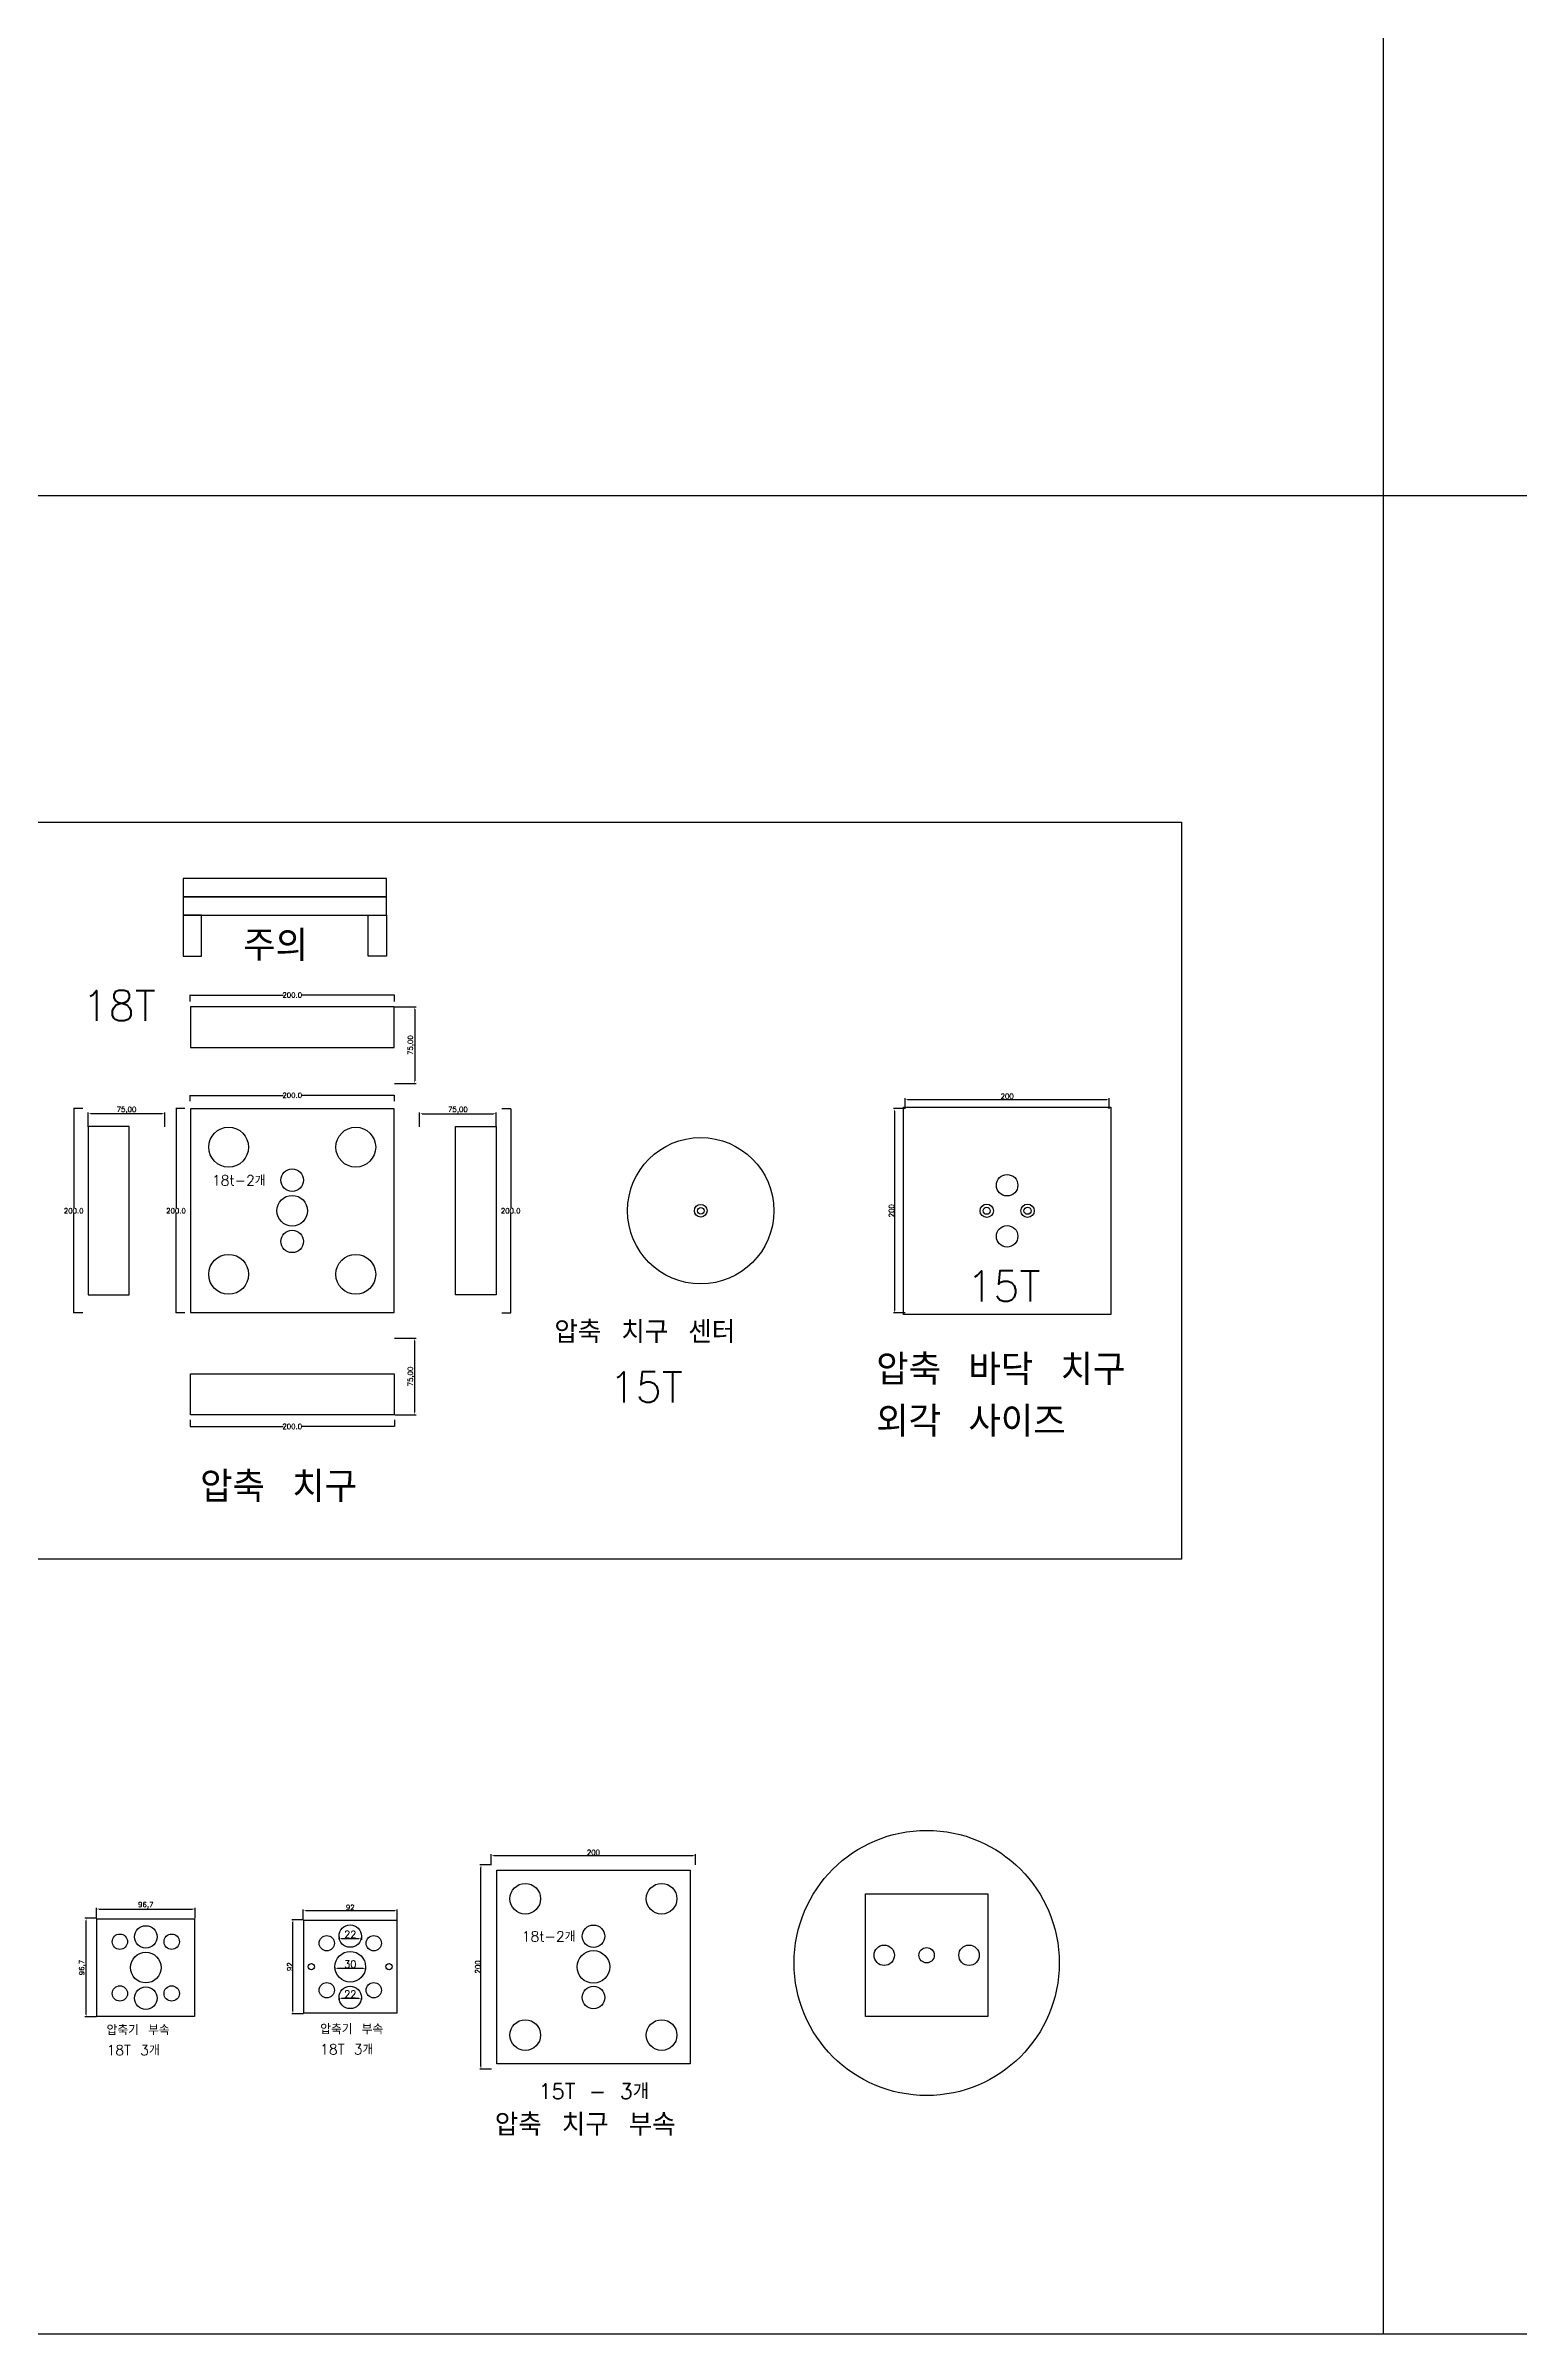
# Model space of a CAD drawing. Header units: millimetres. Extents: x 37110 to 56310, y -3510 to 5490.
# Drawn here: x 51801 to 53243, y -3510 to -1269 of the extents above; entities that cross this region are included whole.
import ezdxf

# ---------------------------------------------------------------- set-up
doc = ezdxf.new("R2010")
doc.units = ezdxf.units.MM
for name, color, linetype in [('TEXT', 3, 'Continuous'), ('볼트 구멍', 7, 'Continuous'), ('치구', 7, 'Continuous'), ('치수', 7, 'Continuous')]:
    doc.layers.add(name, color=color, linetype=linetype)
doc.styles.get("Standard").update_dxf_attribs({"font": 'txt.shx', "bigfont": 'whgtxt.shx'})
doc.dimstyles.new('ISO-25', dxfattribs={"dimtxt": 2.5, "dimasz": 2.5, "dimexe": 1.25, "dimexo": 0.625, "dimtad": 1, "dimtxsty": 'Standard', "dimcen": 2.5, "dimadec": 0, "dimazin": 0, "dimtfac": 1, "dimtmove": 0, "dimatfit": 3, "dimfxl": 0, "dimarcsym": 0})
doc.dimstyles.get("Standard").update_dxf_attribs({"dimtxt": 7, "dimasz": 0.18, "dimexe": 0.18, "dimexo": 0.0625, "dimgap": 0.09, "dimtad": 0, "dimtih": 1, "dimtoh": 1, "dimdec": 1, "dimzin": 0, "dimdsep": 46, "dimtxsty": 'Standard', "dimcen": 0.09, "dimadec": 0, "dimazin": 0, "dimtfac": 1, "dimtdec": 1, "dimtofl": 0, "dimtmove": 0, "dimatfit": 3, "dimfxl": 0, "dimtolj": 1, "dimtzin": 0, "dimarcsym": 0})

# ---------------------------------------------------------------- blocks, each defined once
blk = doc.blocks.new('*D1765')
at = {"layer": 'Defpoints', "color": 0}
for p in [(52226.7, -3050.4), (52237.5, -3050.4), (52237.5, -3250.4)]:
    blk.add_point(p, dxfattribs=at)
at = {"layer": '치수', "color": 0, "lineweight": -2}
for p, q in [((52236.9, -3050.4), (52225.5, -3050.4)), ((52226.7, -3247.9), (52226.7, -3052.9)), ((52236.9, -3250.4), (52225.5, -3250.4))]:
    blk.add_line(p, q, dxfattribs=at)
at = {"layer": '치수', "color": 0}
for points in [[(52226.3, -3052.9), (52227.1, -3052.9), (52226.7, -3050.4)], [(52226.3, -3247.9), (52227.1, -3247.9), (52226.7, -3250.4)]]:
    blk.add_solid(points, dxfattribs=at)
at = {"layer": '치수', "color": 0, "insert": (52223.6, -3150.4), "char_height": 5, "attachment_point": 5, "rotation": 90}
blk.add_mtext('200', dxfattribs=at)
blk = doc.blocks.new('*D1766')
at = {"layer": 'Defpoints', "color": 0}
for p in [(51840.1, -3102.6), (51850.9, -3102.6), (51850.9, -3199.3)]:
    blk.add_point(p, dxfattribs=at)
at = {"layer": '치수', "color": 0, "lineweight": -2}
for p, q in [((51850.2, -3102.6), (51838.8, -3102.6)), ((51840.1, -3196.8), (51840.1, -3105.1)), ((51850.2, -3199.3), (51838.8, -3199.3))]:
    blk.add_line(p, q, dxfattribs=at)
at = {"layer": '치수', "color": 0}
for points in [[(51839.7, -3105.1), (51840.5, -3105.1), (51840.1, -3102.6)], [(51839.7, -3196.8), (51840.5, -3196.8), (51840.1, -3199.3)]]:
    blk.add_solid(points, dxfattribs=at)
at = {"layer": '치수', "color": 0, "insert": (51836.5, -3151), "char_height": 5, "attachment_point": 5, "rotation": 90}
blk.add_mtext('96,7', dxfattribs=at)
blk = doc.blocks.new('*D1767')
at = {"layer": 'Defpoints', "color": 0}
for p in [(52042.6, -3104.2), (52053.4, -3104.2), (52053.4, -3196.2)]:
    blk.add_point(p, dxfattribs=at)
at = {"layer": '치수', "color": 0, "lineweight": -2}
for p, q in [((52052.8, -3104.2), (52041.4, -3104.2)), ((52042.6, -3193.7), (52042.6, -3106.7)), ((52052.8, -3196.2), (52041.4, -3196.2))]:
    blk.add_line(p, q, dxfattribs=at)
at = {"layer": '치수', "color": 0}
for points in [[(52042.2, -3106.7), (52043, -3106.7), (52042.6, -3104.2)], [(52042.2, -3193.7), (52043, -3193.7), (52042.6, -3196.2)]]:
    blk.add_solid(points, dxfattribs=at)
at = {"layer": '치수', "color": 0, "insert": (52039.5, -3150.2), "char_height": 5, "attachment_point": 5, "rotation": 90}
blk.add_mtext('92', dxfattribs=at)
blk = doc.blocks.new('*D1771')
at = {"layer": 'Defpoints', "color": 0}
for p in [(52841.9, -2301), (52641.9, -2310.7), (52841.9, -2310.7)]:
    blk.add_point(p, dxfattribs=at)
at = {"layer": '치수', "color": 0, "lineweight": -2}
for p, q in [((52641.9, -2310.1), (52641.9, -2299.8)), ((52644.4, -2301), (52839.4, -2301)), ((52841.9, -2310.1), (52841.9, -2299.8))]:
    blk.add_line(p, q, dxfattribs=at)
at = {"layer": '치수', "color": 0}
for points in [[(52644.4, -2300.6), (52644.4, -2301.4), (52641.9, -2301)], [(52839.4, -2300.6), (52839.4, -2301.4), (52841.9, -2301)]]:
    blk.add_solid(points, dxfattribs=at)
at = {"layer": '치수', "color": 0, "insert": (52741.9, -2297.9), "char_height": 5, "attachment_point": 5}
blk.add_mtext('200', dxfattribs=at)
blk = doc.blocks.new('*D1772')
at = {"layer": 'Defpoints', "color": 0}
for p in [(52631.8, -2310), (52642.6, -2310), (52642.6, -2510)]:
    blk.add_point(p, dxfattribs=at)
at = {"layer": '치수', "color": 0, "lineweight": -2}
for p, q in [((52642, -2310), (52630.5, -2310)), ((52631.8, -2507.5), (52631.8, -2312.5)), ((52642, -2510), (52630.5, -2510))]:
    blk.add_line(p, q, dxfattribs=at)
at = {"layer": '치수', "color": 0}
for points in [[(52631.4, -2312.5), (52632.2, -2312.5), (52631.8, -2310)], [(52631.4, -2507.5), (52632.2, -2507.5), (52631.8, -2510)]]:
    blk.add_solid(points, dxfattribs=at)
at = {"layer": '치수', "color": 0, "insert": (52628.7, -2410), "char_height": 5, "attachment_point": 5, "rotation": 90}
blk.add_mtext('200', dxfattribs=at)
blk = doc.blocks.new('*D1789')
at = {"layer": 'Defpoints', "color": 0}
for p in [(52052.7, -3104.9), (52144.7, -3095.2), (52144.7, -3104.9)]:
    blk.add_point(p, dxfattribs=at)
at = {"layer": '치수', "color": 0, "lineweight": -2}
for p, q in [((52052.7, -3104.3), (52052.7, -3094)), ((52055.2, -3095.2), (52142.2, -3095.2)), ((52144.7, -3104.3), (52144.7, -3094))]:
    blk.add_line(p, q, dxfattribs=at)
at = {"layer": '치수', "color": 0}
for points in [[(52055.2, -3094.8), (52055.2, -3095.6), (52052.7, -3095.2)], [(52142.2, -3094.8), (52142.2, -3095.6), (52144.7, -3095.2)]]:
    blk.add_solid(points, dxfattribs=at)
at = {"layer": '치수', "color": 0, "insert": (52098.7, -3092.1), "char_height": 5, "attachment_point": 5}
blk.add_mtext('92', dxfattribs=at)
blk = doc.blocks.new('*D1790')
at = {"layer": 'Defpoints', "color": 0}
for p in [(51850.2, -3103.3), (51946.9, -3093.7), (51946.9, -3103.3)]:
    blk.add_point(p, dxfattribs=at)
at = {"layer": '치수', "color": 0, "lineweight": -2}
for p, q in [((51850.2, -3102.7), (51850.2, -3092.4)), ((51852.7, -3093.7), (51944.4, -3093.7)), ((51946.9, -3102.7), (51946.9, -3092.4))]:
    blk.add_line(p, q, dxfattribs=at)
at = {"layer": '치수', "color": 0}
for points in [[(51852.7, -3093.3), (51852.7, -3094.1), (51850.2, -3093.7)], [(51944.4, -3093.3), (51944.4, -3094.1), (51946.9, -3093.7)]]:
    blk.add_solid(points, dxfattribs=at)
at = {"layer": '치수', "color": 0, "insert": (51898.5, -3090.1), "char_height": 5, "attachment_point": 5}
blk.add_mtext('96,7', dxfattribs=at)
blk = doc.blocks.new('*D1791')
at = {"layer": 'Defpoints', "color": 0}
for p in [(52436.8, -3041.4), (52236.8, -3051.1), (52436.8, -3051.1)]:
    blk.add_point(p, dxfattribs=at)
at = {"layer": '치수', "color": 0, "lineweight": -2}
for p, q in [((52236.8, -3050.4), (52236.8, -3040.1)), ((52239.3, -3041.4), (52434.3, -3041.4)), ((52436.8, -3050.4), (52436.8, -3040.1))]:
    blk.add_line(p, q, dxfattribs=at)
at = {"layer": '치수', "color": 0}
for points in [[(52239.3, -3041), (52239.3, -3041.8), (52236.8, -3041.4)], [(52434.3, -3041), (52434.3, -3041.8), (52436.8, -3041.4)]]:
    blk.add_solid(points, dxfattribs=at)
at = {"layer": '치수', "color": 0, "insert": (52336.8, -3038.3), "char_height": 5, "attachment_point": 5}
blk.add_mtext('200', dxfattribs=at)
blk = doc.blocks.new('*D2183')
at = {"color": 0, "lineweight": -2}
for p, q in [((52083.7, -3150.8), (52083.7, -3153)), ((52111.2, -3151.8), (52086.2, -3151.8)), ((52113.7, -3150.8), (52113.7, -3153))]:
    blk.add_line(p, q, dxfattribs=at)
at = {"color": 0}
for points in [[(52086.2, -3151.4), (52086.2, -3152.2), (52083.7, -3151.8)], [(52111.2, -3151.4), (52111.2, -3152.2), (52113.7, -3151.8)]]:
    blk.add_solid(points, dxfattribs=at)
at = {"layer": 'Defpoints', "color": 0}
for p in [(52083.7, -3150.2), (52083.7, -3151.8), (52113.7, -3150.2)]:
    blk.add_point(p, dxfattribs=at)
at = {"color": 0, "insert": (52098.7, -3147.7), "char_height": 7, "attachment_point": 5}
blk.add_mtext('30', dxfattribs=at)
blk = doc.blocks.new('*D2184')
at = {"color": 0, "lineweight": -2}
for p, q in [((52087.7, -3120.8), (52087.7, -3123.8)), ((52090.2, -3122.6), (52107.2, -3122.6)), ((52109.7, -3120.8), (52109.7, -3123.8))]:
    blk.add_line(p, q, dxfattribs=at)
at = {"color": 0}
for points in [[(52090.2, -3122.2), (52090.2, -3123), (52087.7, -3122.6)], [(52107.2, -3122.2), (52107.2, -3123), (52109.7, -3122.6)]]:
    blk.add_solid(points, dxfattribs=at)
at = {"layer": 'Defpoints', "color": 0}
for p in [(52087.7, -3120.2), (52109.7, -3120.2), (52109.7, -3122.6)]:
    blk.add_point(p, dxfattribs=at)
at = {"color": 0, "insert": (52098.7, -3118.5), "char_height": 7, "attachment_point": 5}
blk.add_mtext('22', dxfattribs=at)
blk = doc.blocks.new('*D2185')
at = {"color": 0, "lineweight": -2}
for p, q in [((52087.7, -3180.8), (52087.7, -3182.4)), ((52107.2, -3181.2), (52090.2, -3181.2)), ((52109.7, -3180.8), (52109.7, -3182.4))]:
    blk.add_line(p, q, dxfattribs=at)
at = {"color": 0}
for points in [[(52090.2, -3180.8), (52090.2, -3181.6), (52087.7, -3181.2)], [(52107.2, -3180.8), (52107.2, -3181.6), (52109.7, -3181.2)]]:
    blk.add_solid(points, dxfattribs=at)
at = {"layer": 'Defpoints', "color": 0}
for p in [(52087.7, -3180.2), (52087.7, -3181.2), (52109.7, -3180.2)]:
    blk.add_point(p, dxfattribs=at)
at = {"color": 0, "insert": (52098.7, -3177.1), "char_height": 7, "attachment_point": 5}
blk.add_mtext('22', dxfattribs=at)
blk = doc.blocks.new('*D2729')
at = {"layer": 'Defpoints', "color": 0}
for p in [(51842.1, -2315), (51842.1, -2328.3), (51917.1, -2328.3)]:
    blk.add_point(p, dxfattribs=at)
at = {"layer": '치수', "color": 0, "lineweight": -2}
for p, q in [((51842.1, -2327.7), (51842.1, -2313.7)), ((51914.6, -2315), (51844.6, -2315)), ((51917.1, -2327.7), (51917.1, -2313.7))]:
    blk.add_line(p, q, dxfattribs=at)
at = {"layer": '치수', "color": 0}
for points in [[(51844.6, -2314.6), (51844.6, -2315.4), (51842.1, -2315)], [(51914.6, -2314.6), (51914.6, -2315.4), (51917.1, -2315)]]:
    blk.add_solid(points, dxfattribs=at)
at = {"layer": '치수', "color": 0, "insert": (51879.6, -2311.5), "char_height": 5, "attachment_point": 5}
blk.add_mtext('75,00', dxfattribs=at)
blk = doc.blocks.new('*D2731')
at = {"layer": 'Defpoints', "color": 0}
for p in [(52141.5, -2210.3), (52141.4, -2285.3), (52161.9, -2285.3)]:
    blk.add_point(p, dxfattribs=at)
at = {"layer": '치수', "color": 0, "lineweight": -2}
for p, q in [((52142.2, -2210.3), (52163.1, -2210.3)), ((52161.9, -2212.8), (52161.9, -2282.8)), ((52142, -2285.3), (52163.1, -2285.3))]:
    blk.add_line(p, q, dxfattribs=at)
at = {"layer": '치수', "color": 0}
for points in [[(52161.4, -2212.8), (52162.3, -2212.8), (52161.9, -2210.3)], [(52161.4, -2282.8), (52162.3, -2282.8), (52161.9, -2285.3)]]:
    blk.add_solid(points, dxfattribs=at)
at = {"layer": '치수', "color": 0, "insert": (52158.3, -2247.8), "char_height": 5, "attachment_point": 5, "rotation": 90}
blk.add_mtext('75,00', dxfattribs=at)
blk = doc.blocks.new('*D2732')
at = {"layer": 'Defpoints', "color": 0, "linetype": 'Continuous'}
for p in [(51941.9, -2205.2), (52141.9, -2198.8), (52141.9, -2205.2)]:
    blk.add_point(p, dxfattribs=at)
at = {"layer": '치수', "color": 0, "linetype": 'Continuous', "lineweight": -2}
for p, q in [((51941.9, -2205.2), (51941.9, -2198.7)), ((51942.1, -2198.8), (52033, -2198.8)), ((52141.7, -2198.8), (52050.7, -2198.8)), ((52141.9, -2205.2), (52141.9, -2198.7))]:
    blk.add_line(p, q, dxfattribs=at)
at = {"layer": '치수', "color": 0, "linetype": 'Continuous'}
for points in [[(51942.1, -2198.8), (51942.1, -2198.9), (51941.9, -2198.8)], [(52141.7, -2198.8), (52141.7, -2198.9), (52141.9, -2198.8)]]:
    blk.add_solid(points, dxfattribs=at)
at = {"layer": '치수', "color": 0, "linetype": 'Continuous', "insert": (52041.9, -2198.8), "char_height": 5, "attachment_point": 5}
blk.add_mtext('\\A1;200.0', dxfattribs=at)
blk = doc.blocks.new('*D2728')
at = {"layer": 'Defpoints', "color": 0}
for p in [(52166.6, -2328.3), (52241.6, -2315), (52241.6, -2328.3)]:
    blk.add_point(p, dxfattribs=at)
at = {"layer": '치수', "color": 0, "lineweight": -2}
for p, q in [((52166.6, -2327.7), (52166.6, -2313.7)), ((52169.1, -2315), (52239.1, -2315)), ((52241.6, -2327.7), (52241.6, -2313.7))]:
    blk.add_line(p, q, dxfattribs=at)
at = {"layer": '치수', "color": 0}
for points in [[(52169.1, -2314.6), (52169.1, -2315.4), (52166.6, -2315)], [(52239.1, -2314.6), (52239.1, -2315.4), (52241.6, -2315)]]:
    blk.add_solid(points, dxfattribs=at)
at = {"layer": '치수', "color": 0, "insert": (52204.1, -2311.5), "char_height": 5, "attachment_point": 5}
blk.add_mtext('75,00', dxfattribs=at)
blk = doc.blocks.new('*D2727')
at = {"layer": 'Defpoints', "color": 0, "linetype": 'Continuous'}
for p in [(51941.9, -2302.9), (52141.9, -2297), (52141.9, -2302.9)]:
    blk.add_point(p, dxfattribs=at)
at = {"layer": '치수', "color": 0, "linetype": 'Continuous', "lineweight": -2}
for p, q in [((51941.9, -2302.8), (51941.9, -2296.8)), ((51942.1, -2297), (52033, -2297)), ((52141.7, -2297), (52050.7, -2297)), ((52141.9, -2302.8), (52141.9, -2296.8))]:
    blk.add_line(p, q, dxfattribs=at)
at = {"layer": '치수', "color": 0, "linetype": 'Continuous'}
for points in [[(51942.1, -2297), (51942.1, -2297), (51941.9, -2297)], [(52141.7, -2297), (52141.7, -2297), (52141.9, -2297)]]:
    blk.add_solid(points, dxfattribs=at)
at = {"layer": '치수', "color": 0, "linetype": 'Continuous', "insert": (52041.9, -2297), "char_height": 5, "attachment_point": 5}
blk.add_mtext('\\A1;200.0', dxfattribs=at)
blk = doc.blocks.new('*D2724')
at = {"layer": 'Defpoints', "color": 0, "linetype": 'Continuous'}
for p in [(51937, -2310), (51928.1, -2510), (51937, -2510)]:
    blk.add_point(p, dxfattribs=at)
at = {"layer": '치수', "color": 0, "linetype": 'Continuous', "lineweight": -2}
for p, q in [((51936.9, -2310), (51927.9, -2310)), ((51928.1, -2310.2), (51928.1, -2407.4)), ((51928.1, -2509.8), (51928.1, -2412.6)), ((51936.9, -2510), (51927.9, -2510))]:
    blk.add_line(p, q, dxfattribs=at)
at = {"layer": '치수', "color": 0, "linetype": 'Continuous'}
for points in [[(51928.1, -2310.2), (51928.1, -2310.2), (51928.1, -2310)], [(51928.1, -2509.8), (51928.1, -2509.8), (51928.1, -2510)]]:
    blk.add_solid(points, dxfattribs=at)
at = {"layer": '치수', "color": 0, "linetype": 'Continuous', "insert": (51928.1, -2410), "char_height": 5, "attachment_point": 5}
blk.add_mtext('\\A1;200.0', dxfattribs=at)
blk = doc.blocks.new('*D2723')
at = {"layer": 'Defpoints', "color": 0, "linetype": 'Continuous'}
for p in [(52246.9, -2310), (52246.9, -2510), (52255.8, -2510)]:
    blk.add_point(p, dxfattribs=at)
at = {"layer": '치수', "color": 0, "linetype": 'Continuous', "lineweight": -2}
for p, q in [((52247, -2310), (52256, -2310)), ((52255.8, -2310.2), (52255.8, -2407.4)), ((52255.8, -2509.8), (52255.8, -2412.6)), ((52247, -2510), (52256, -2510))]:
    blk.add_line(p, q, dxfattribs=at)
at = {"layer": '치수', "color": 0, "linetype": 'Continuous'}
for points in [[(52255.8, -2310.2), (52255.9, -2310.2), (52255.8, -2310)], [(52255.8, -2509.8), (52255.9, -2509.8), (52255.8, -2510)]]:
    blk.add_solid(points, dxfattribs=at)
at = {"layer": '치수', "color": 0, "linetype": 'Continuous', "insert": (52255.8, -2410), "char_height": 5, "attachment_point": 5}
blk.add_mtext('\\A1;200.0', dxfattribs=at)
blk = doc.blocks.new('*D2725')
at = {"layer": 'Defpoints', "color": 0, "linetype": 'Continuous'}
for p in [(51941.9, -2614.8), (52141.9, -2614.8), (52141.9, -2621.2)]:
    blk.add_point(p, dxfattribs=at)
at = {"layer": '치수', "color": 0, "linetype": 'Continuous', "lineweight": -2}
for p, q in [((51941.9, -2614.8), (51941.9, -2621.3)), ((51942.1, -2621.2), (52033, -2621.2)), ((52141.7, -2621.2), (52050.7, -2621.2)), ((52141.9, -2614.8), (52141.9, -2621.3))]:
    blk.add_line(p, q, dxfattribs=at)
at = {"layer": '치수', "color": 0, "linetype": 'Continuous'}
for points in [[(51942.1, -2621.1), (51942.1, -2621.2), (51941.9, -2621.2)], [(52141.7, -2621.1), (52141.7, -2621.2), (52141.9, -2621.2)]]:
    blk.add_solid(points, dxfattribs=at)
at = {"layer": '치수', "color": 0, "linetype": 'Continuous', "insert": (52041.9, -2621.2), "char_height": 5, "attachment_point": 5}
blk.add_mtext('\\A1;200.0', dxfattribs=at)
blk = doc.blocks.new('*D2726')
at = {"layer": 'Defpoints', "color": 0}
for p in [(52141.4, -2534.8), (52161.9, -2534.8), (52141.5, -2609.8)]:
    blk.add_point(p, dxfattribs=at)
at = {"layer": '치수', "color": 0, "lineweight": -2}
for p, q in [((52142, -2534.8), (52163.1, -2534.8)), ((52161.9, -2607.3), (52161.9, -2537.3)), ((52142.2, -2609.8), (52163.1, -2609.8))]:
    blk.add_line(p, q, dxfattribs=at)
at = {"layer": '치수', "color": 0}
for points in [[(52161.4, -2537.3), (52162.3, -2537.3), (52161.9, -2534.8)], [(52161.4, -2607.3), (52162.3, -2607.3), (52161.9, -2609.8)]]:
    blk.add_solid(points, dxfattribs=at)
at = {"layer": '치수', "color": 0, "insert": (52158.3, -2572.3), "char_height": 5, "attachment_point": 5, "rotation": 90}
blk.add_mtext('75,00', dxfattribs=at)
blk = doc.blocks.new('*D2730')
at = {"layer": 'Defpoints', "color": 0, "linetype": 'Continuous'}
for p in [(51836.8, -2310), (51827.9, -2510), (51836.8, -2510)]:
    blk.add_point(p, dxfattribs=at)
at = {"layer": '치수', "color": 0, "linetype": 'Continuous', "lineweight": -2}
for p, q in [((51836.8, -2310), (51827.8, -2310)), ((51827.9, -2310.2), (51827.9, -2407.4)), ((51827.9, -2509.8), (51827.9, -2412.6)), ((51836.8, -2510), (51827.8, -2510))]:
    blk.add_line(p, q, dxfattribs=at)
at = {"layer": '치수', "color": 0, "linetype": 'Continuous'}
for points in [[(51827.9, -2310.2), (51828, -2310.2), (51827.9, -2310)], [(51827.9, -2509.8), (51828, -2509.8), (51827.9, -2510)]]:
    blk.add_solid(points, dxfattribs=at)
at = {"layer": '치수', "color": 0, "linetype": 'Continuous', "insert": (51827.9, -2410), "char_height": 5, "attachment_point": 5}
blk.add_mtext('\\A1;200.0', dxfattribs=at)

msp = doc.modelspace()

# ---------------------------------------------------------------- linework, layer by layer
at = {"color": 6}
for p, q in [((53110, 5490), (53110, -3510)), ((56310, -1710), (37110, -1710)), ((56310, -3510), (37110, -3510))]:
    msp.add_line(p, q, dxfattribs=at)
at = {"color": 1}
msp.add_lwpolyline([(51782.217, -2029.401), (52912.463, -2029.401), (52912.463, -2751.087), (51782.217, -2751.087)], close=True, dxfattribs=at)
for points in [[(51850.657, -3103.148), (51946.357, -3103.148), (51946.357, -3198.848), (51850.657, -3198.848)], [(52053.199, -3104.684), (52144.199, -3104.684), (52144.199, -3195.684), (52053.199, -3195.684)]]:
    msp.add_lwpolyline(points, close=True)
at = {"color": 0}
for centre in [(51979.631, -2347.75), (52104.131, -2347.75), (51979.631, -2472.25), (52104.131, -2472.25)]:
    msp.add_circle(centre, 19.5, dxfattribs=at)
for centre, radius in [((52441.881, -2410), 71.65), ((51873.157, -3125.648), 7.5), ((51923.857, -3125.648), 7.5), ((52075.699, -3127.184), 7.5), ((52121.699, -3127.184), 7.5), ((51873.157, -3176.348), 7.5), ((51923.857, -3176.348), 7.5), ((52075.699, -3173.184), 7.5), ((52121.699, -3173.184), 7.5)]:
    msp.add_circle(centre, radius)
at = {"color": 4}
msp.add_circle((52663.065, -3146.458), 129.812, dxfattribs=at)
at = {"color": 3}
for centre, radius in [((51898.507, -3120.998), 11), ((52098.699, -3120.184), 11), ((51898.507, -3150.998), 15), ((52098.699, -3150.184), 15), ((51898.507, -3180.998), 11), ((52098.699, -3180.184), 11)]:
    msp.add_circle(centre, radius, dxfattribs=at)
at = {"color": 2}
for centre in [(52060.699, -3150.184), (52136.699, -3150.184)]:
    msp.add_circle(centre, 3.05, dxfattribs=at)
at = {"layer": 'TEXT', "color": 3}
for points in [[(51935.185, -2102.626), (52134.285, -2102.626), (52134.285, -2084.626), (51935.185, -2084.626)], [(51935.185, -2120.626), (52134.285, -2120.626), (52134.285, -2102.626), (51935.185, -2102.626)], [(51935.185, -2160.626), (51953.185, -2160.626), (51953.185, -2120.626), (51935.185, -2120.626)], [(52134.285, -2160.626), (52116.285, -2160.626), (52116.285, -2120.626), (52134.285, -2120.626)]]:
    msp.add_lwpolyline(points, close=True, dxfattribs=at)
at = {"layer": '볼트 구멍', "color": 3}
for centre, radius in [((52041.881, -2380), 11), ((52741.881, -2385), 10.5), ((52041.881, -2410), 15), ((52441.881, -2410), 3.25), ((52721.881, -2410), 3.5), ((52761.881, -2410), 3.5), ((52041.881, -2440), 11), ((52741.881, -2435), 10.5), ((52336.82, -3120.37), 11), ((52336.82, -3150.37), 16), ((52621.565, -3138.958), 10), ((52663.065, -3138.958), 7.5), ((52704.565, -3138.958), 10), ((52336.82, -3180.37), 11)]:
    msp.add_circle(centre, radius, dxfattribs=at)
at = {"layer": '볼트 구멍', "color": 6}
for centre, radius in [((52441.881, -2410), 6.25), ((52721.881, -2410), 6.5), ((52761.881, -2410), 6.5)]:
    msp.add_circle(centre, radius, dxfattribs=at)
at = {"layer": '치구'}
for points in [[(51942.131, -2250.25), (52141.631, -2250.25), (52141.631, -2210.25), (51942.131, -2210.25)], [(51882.131, -2327.65), (51842.131, -2327.65), (51842.131, -2492.35), (51882.131, -2492.35)], [(51942.131, -2310.25), (51942.131, -2509.75), (52141.631, -2509.75), (52141.631, -2310.25)], [(52201.631, -2327.65), (52241.631, -2327.65), (52241.631, -2492.35), (52201.631, -2492.35)], [(52640.381, -2308.5), (52843.381, -2308.5), (52843.381, -2511.5), (52640.381, -2511.5)], [(51942.131, -2569.75), (52141.631, -2569.75), (52141.631, -2609.75), (51942.131, -2609.75)], [(52242.07, -3055.62), (52431.57, -3055.62), (52431.57, -3245.12), (52242.07, -3245.12)], [(52603.065, -3198.958), (52603.065, -3078.958), (52723.065, -3078.958), (52723.065, -3198.958)]]:
    msp.add_lwpolyline(points, close=True, dxfattribs=at)
at = {"layer": '치구', "color": 0}
for centre in [(52270.07, -3083.62), (52403.57, -3083.62), (52270.07, -3217.12), (52403.57, -3217.12)]:
    msp.add_circle(centre, 15, dxfattribs=at)

# ---------------------------------------------------------------- texts
for s, p in [('압축기 부속', (51860.089, -3217.093)), ('18T 3개', (51860.089, -3236.851)), ('압축기 부속', (52069.241, -3216.278)), ('18T 3개', (52069.241, -3236.036))]:
    msp.add_text(s, height=10).set_placement(p)
at = {"layer": 'TEXT', "color": 3}
msp.add_text('주의 ', height=30, dxfattribs=at).set_placement((51993.846, -2165.385))
at = {"layer": 'TEXT', "color": 1}
for s, height, p in [('18T', 30, (51836.227, -2224.196)), ('18t-2개', 10, (51963.264, -2385.31)), ('15T', 30, (52702.575, -2498.864)), ('압축 치구 센터', 21.7918, (52298.505, -2539.577)), ('압축 바닥 치구', 30, (52613.757, -2580.537)), ('15T', 30, (52352.412, -2597.595)), ('외각 사이즈', 30, (52613.757, -2631.387)), ('압축 치구', 30, (51951.682, -2695.223)), ('18t-2개', 10, (52266.698, -3125.53)), ('15T - 3개', 15, (52283.085, -3279.601)), ('압축 치구 부속', 21.7918, (52240.203, -3315.719))]:
    msp.add_text(s, height=height, dxfattribs=at).set_placement(p)

# ---------------------------------------------------------------- dimensions: what is measured, and where the dimension line sits
at = {"color": 1}
for base, p1, p2, picture, middle in [((52109.699, -3122.599), (52087.699, -3120.184), (52109.699, -3120.184), '*D2184', (52098.699, -3118.474)), ((52083.699, -3151.783), (52113.699, -3150.184), (52083.699, -3150.184), '*D2183', (52098.699, -3147.658)), ((52087.699, -3181.181), (52109.699, -3180.184), (52087.699, -3180.184), '*D2185', (52098.699, -3177.056))]:
    dim = msp.add_linear_dim(base=base, p1=p1, p2=p2, dimstyle='ISO-25', override={"dimtxt": 7}, dxfattribs=at)
    dim.commit()
    dim.dimension.update_dxf_attribs({"geometry": picture, "text_midpoint": middle})
at = {"layer": '치수', "color": 4, "linetype": 'Continuous'}
for base, p1, p2, picture, middle in [((52141.881, -2198.839), (51941.881, -2205.237), (52141.881, -2205.237), '*D2732', (52041.881, -2198.839)), ((52141.881, -2621.161), (51941.881, -2614.763), (52141.881, -2614.763), '*D2725', (52041.881, -2621.161))]:
    dim = msp.add_linear_dim(base=base, p1=p1, p2=p2, dimstyle='Standard', override={"dimtxt": 5}, dxfattribs=at)
    dim.commit()
    dim.dimension.update_dxf_attribs({"geometry": picture, "text_midpoint": middle, "dimtype": 160})
at = {"layer": '치수', "color": 4}
for base, p1, p2, angle, override, picture, middle in [((52161.858, -2285.25), (52141.531, -2210.25), (52141.381, -2285.25), 90, {"dimtxt": 5, "dimzin": 0}, '*D2731', (52158.317, -2247.75)), ((52241.631, -2314.998), (52166.631, -2328.3), (52241.631, -2328.3), 180, {"dimtxt": 5, "dimzin": 0}, '*D2728', (52204.131, -2311.457)), ((52631.794, -2310), (52642.581, -2510), (52642.581, -2310), 90, {"dimtxt": 5}, '*D1772', (52628.669, -2410)), ((52161.858, -2534.75), (52141.531, -2609.75), (52141.381, -2534.75), 270, {"dimtxt": 5, "dimzin": 0}, '*D2726', (52158.317, -2572.25)), ((52226.732, -3050.37), (52237.52, -3250.37), (52237.52, -3050.37), 90, {"dimtxt": 5}, '*D1765', (52223.607, -3150.37)), ((51840.069, -3102.648), (51850.857, -3199.348), (51850.857, -3102.648), 90, {"dimtxt": 5}, '*D1766', (51836.528, -3150.998)), ((52042.611, -3104.184), (52053.399, -3196.184), (52053.399, -3104.184), 90, {"dimtxt": 5}, '*D1767', (52039.486, -3150.184))]:
    dim = msp.add_linear_dim(base=base, p1=p1, p2=p2, angle=angle, dimstyle='ISO-25', override=override, dxfattribs=at)
    dim.commit()
    dim.dimension.update_dxf_attribs({"geometry": picture, "text_midpoint": middle})
at = {"layer": '치수', "color": 4, "linetype": 'Continuous'}
dim = msp.add_linear_dim(base=(52141.881, -2297.01), p1=(51941.881, -2302.893), p2=(52141.881, -2302.893), dimstyle='Standard', override={"dimtxt": 5}, dxfattribs=at)
dim.commit()
dim.dimension.update_dxf_attribs({"geometry": '*D2727', "text_midpoint": (52041.881, -2297.01)})
at = {"layer": '치수', "color": 4}
for base, p1, p2, override, picture, middle in [((52841.881, -2301.027), (52641.881, -2310.7), (52841.881, -2310.7), {"dimtxt": 5}, '*D1771', (52741.881, -2297.902)), ((51842.131, -2314.998), (51917.131, -2328.3), (51842.131, -2328.3), {"dimtxt": 5, "dimzin": 0}, '*D2729', (51879.631, -2311.457)), ((52436.82, -3041.397), (52236.82, -3051.07), (52436.82, -3051.07), {"dimtxt": 5}, '*D1791', (52336.82, -3038.272)), ((51946.857, -3093.675), (51850.157, -3103.348), (51946.857, -3103.348), {"dimtxt": 5}, '*D1790', (51898.507, -3090.134)), ((52144.699, -3095.211), (52052.699, -3104.884), (52144.699, -3104.884), {"dimtxt": 5}, '*D1789', (52098.699, -3092.086))]:
    dim = msp.add_linear_dim(base=base, p1=p1, p2=p2, dimstyle='ISO-25', override=override, dxfattribs=at)
    dim.commit()
    dim.dimension.update_dxf_attribs({"geometry": picture, "text_midpoint": middle})
at = {"layer": '치수', "color": 4, "linetype": 'Continuous'}
for base, p1, p2, picture, middle in [((51827.935, -2510), (51836.84, -2310), (51836.84, -2510), '*D2730', (51827.935, -2410)), ((51928.085, -2510), (51936.99, -2310), (51936.99, -2510), '*D2724', (51928.085, -2410)), ((52255.827, -2510), (52246.923, -2310), (52246.923, -2510), '*D2723', (52255.827, -2410))]:
    dim = msp.add_linear_dim(base=base, p1=p1, p2=p2, angle=90, dimstyle='Standard', override={"dimtxt": 5}, dxfattribs=at)
    dim.commit()
    dim.dimension.update_dxf_attribs({"geometry": picture, "text_midpoint": middle})

doc.saveas('drawing.dxf')
